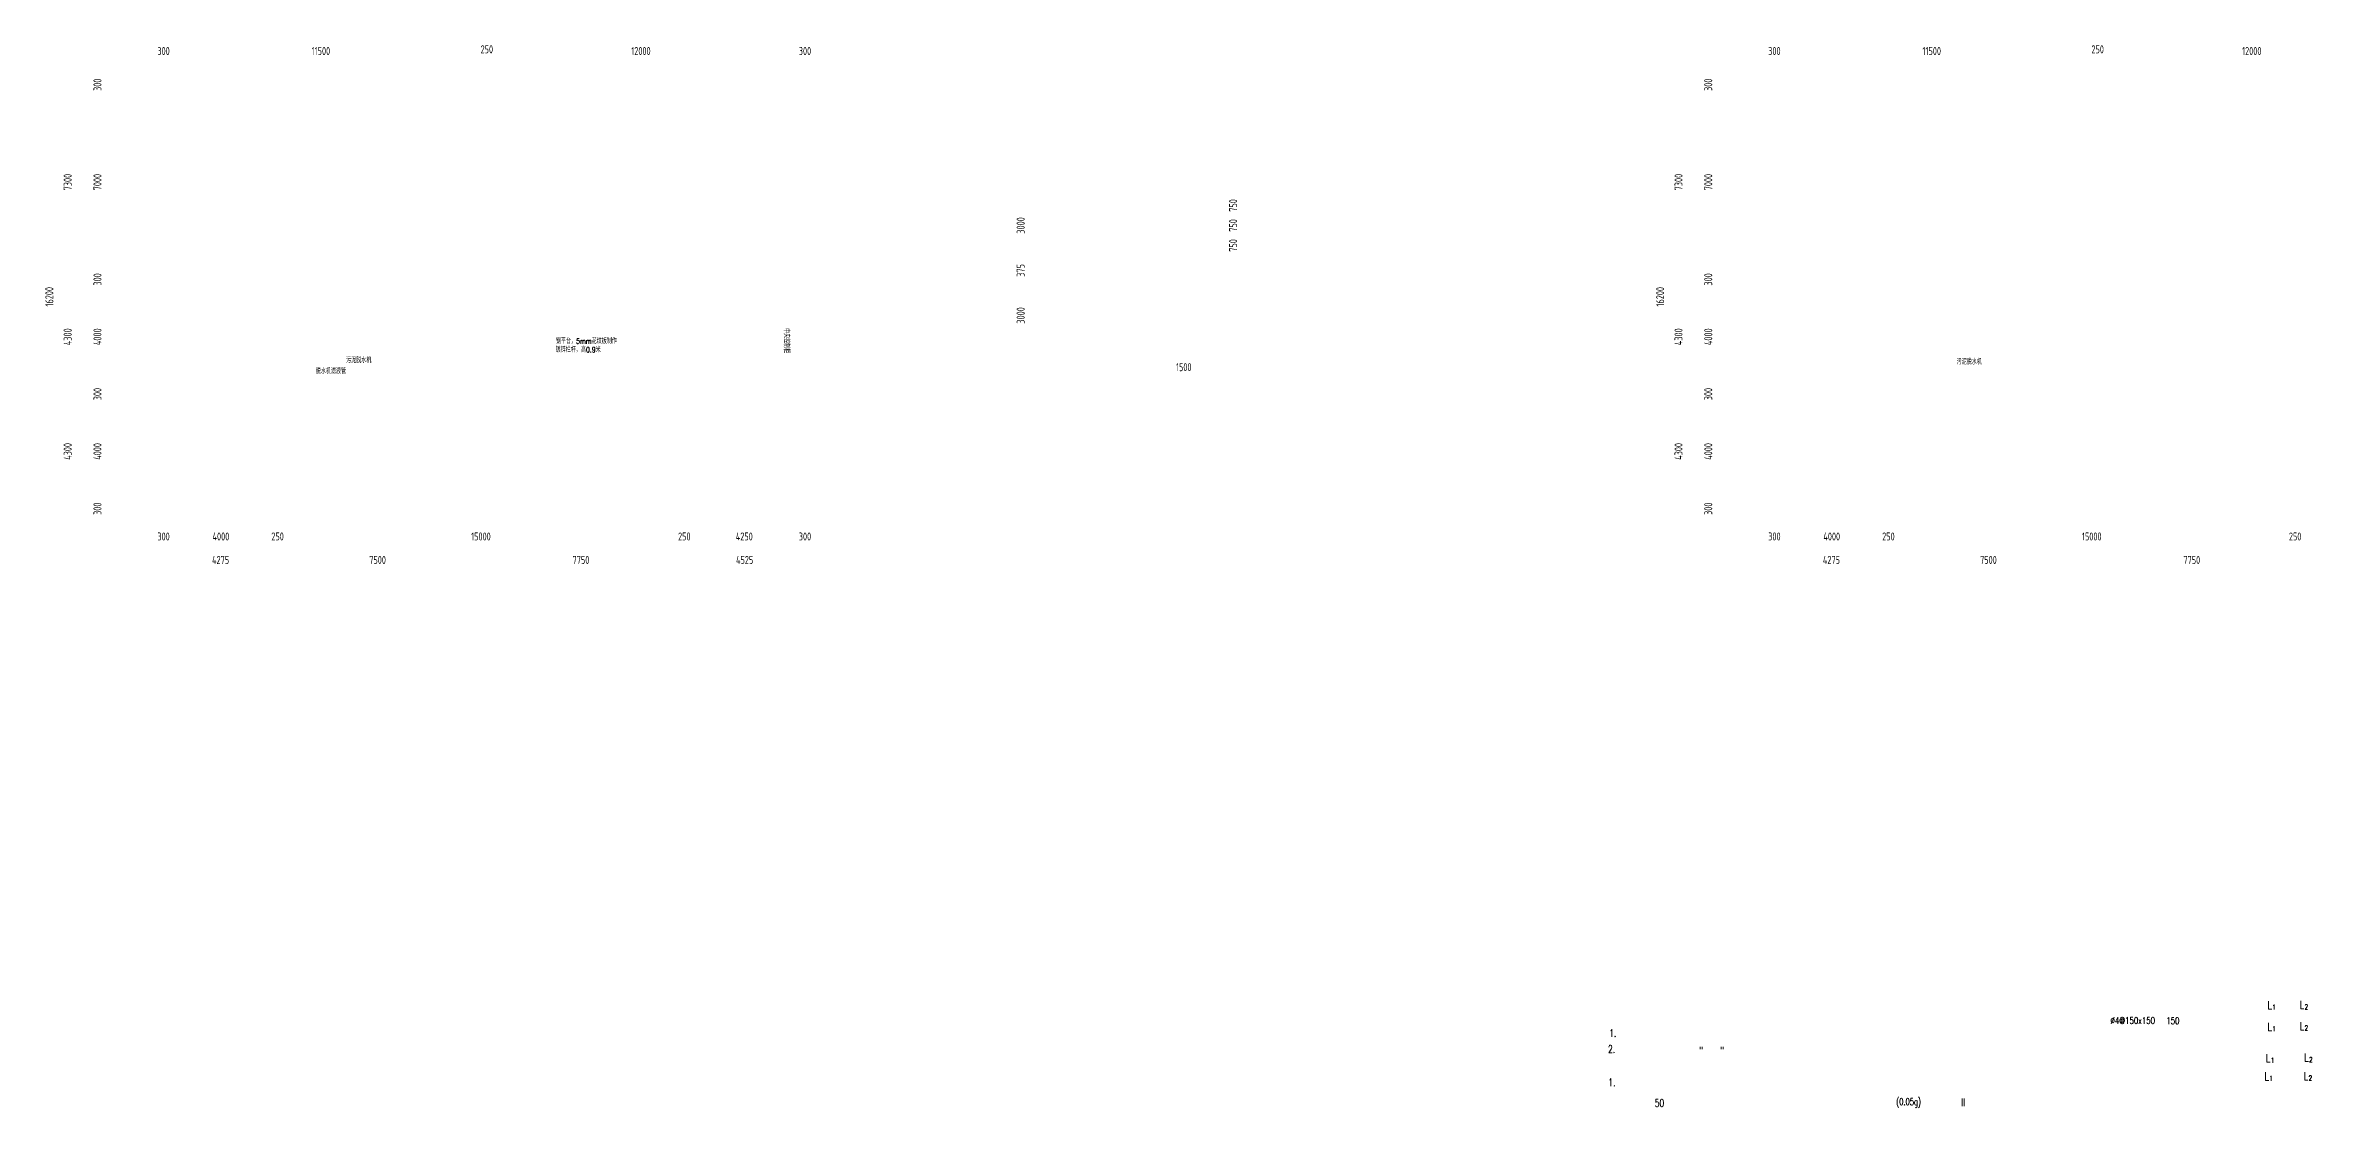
# Model space of a CAD drawing. Extents: x 838828 to 1489448, y 610351 to 848160.
# Drawn here: x 838828 to 923807, y 750872 to 790715 of the extents above; entities that cross this region are included whole.
import ezdxf

# ---------------------------------------------------------------- set-up
doc = ezdxf.new("R2010")
doc.units = 0
doc.header["$LTSCALE"] = 1000
doc.header["$MEASUREMENT"] = 0
for name, color, linetype, lineweight in [('HATCH', 8, 'CONTINUOUS', 13), ('图层1', 7, 'CONTINUOUS', 13), ('标注', 8, 'CONTINUOUS', 13)]:
    doc.layers.add(name, color=color, linetype=linetype, lineweight=lineweight)
doc.layers.add('我的标注', color=8, linetype='CONTINUOUS')
doc.styles.add('BZ', font='simplex.shx', dxfattribs={"width": 0.8, "bigfont": 'hztxt.shx'})
doc.styles.add('HZC', font='COMPLEX', dxfattribs={"width": 0.75, "bigfont": 'HZTXT'})
doc.styles.add('HZS', font='SIMPLEX', dxfattribs={"width": 0.75, "bigfont": 'HZTXT'})
doc.styles.add('SIM', font='SIMPLEX', dxfattribs={"width": 0.75, "bigfont": 'HZTXT'})
doc.styles.add('TSSD_DIMENSION', font='tssdeng.shx', dxfattribs={"width": 0.7, "bigfont": 'tssdchn.shx'})
doc.styles.add('TXT1', font='txt.shx', dxfattribs={"width": 0.75, "bigfont": 'hztxt.shx'})

msp = doc.modelspace()

# ---------------------------------------------------------------- texts
at = {"layer": 'HATCH', "style": 'SIM', "width": 0.75}
msp.add_text('150', height=254.2, dxfattribs=at).set_placement((918357, 754005))
at = {"layer": 'HATCH', "color": 7, "ltscale": 0.001, "char_height": 300, "attachment_point": 5, "rotation": 90, "style": 'TSSD_DIMENSION'}
for s, insert in [('\\A1;750', (883366, 784709)), ('\\A1;3000', (875400, 783959)), ('\\A1;750', (883366, 783959)), ('\\A1;750', (883366, 783209)), ('\\A1;375', (875400, 782271)), ('\\A1;3000', (875400, 780584))]:
    msp.add_mtext(s, dxfattribs=dict(at, insert=insert))
at = {"layer": 'HATCH', "color": 7, "ltscale": 0.001, "insert": (881515, 778644), "char_height": 300, "attachment_point": 5, "style": 'TSSD_DIMENSION'}
msp.add_mtext('\\A1;1500', dxfattribs=at)
at = {"layer": '图层1', "style": 'BZ', "width": 0.7}
for s, p in [('镀锌栏杆，高0.9米', (857964, 779200)), ('钢平台，5mm花纹板制作', (857973, 779525)), ('脱水机滤液管', (848970, 778396)), ('污泥脱水机', (850108, 778803)), ('污泥脱水机', (910494, 778747))]:
    msp.add_text(s, height=200, dxfattribs=at).set_placement(p)
msp.add_text('中央控制柜', height=200, rotation=270, dxfattribs=at).set_placement((866521, 780112))
at = {"layer": '我的标注'}
for s, height, style, width, p in [('L', 301, 'HZS', 0.75, (922153, 754565)), ('1', 188, 'HZS', 0.75, (922327, 754549)), ('L', 301, 'HZS', 0.75, (923362, 754573)), ('2', 188, 'HZS', 0.75, (923536, 754557)), ('1.', 282.5, 'HZS', 0.75, (897465, 753530)), ('%%c4@150x150', 254.21, 'TXT1', 0.75, (916266, 754012)), ('L', 301, 'HZS', 0.75, (922153, 753758)), ('1', 188, 'HZS', 0.75, (922327, 753741)), ('L', 301, 'HZS', 0.75, (923362, 753782)), ('2', 188, 'HZS', 0.75, (923536, 753766)), ('2.', 282.5, 'HZS', 0.75, (897422, 752929)), ('"    "', 282.5, 'HZS', 0.75, (900838, 752876)), ('L', 301, 'HZS', 0.75, (922042, 751897)), ('L', 301, 'HZS', 0.75, (922093, 752573)), ('1', 188, 'HZS', 0.75, (922216, 751881)), ('1', 188, 'HZS', 0.75, (922267, 752557)), ('L', 301, 'HZS', 0.75, (923512, 751905)), ('L', 301, 'HZS', 0.75, (923530, 752598)), ('2', 188, 'HZS', 0.75, (923686, 751888)), ('2', 188, 'HZS', 0.75, (923704, 752581)), ('1.', 282.5, 'HZS', 0.75, (897434, 751681)), ('(0.05g)', 263.6, 'HZS', 0.7, (908231, 750960)), ('I', 282, 'HZC', 0.85, (910655, 750933)), ('I', 282, 'HZC', 0.85, (910735, 750933)), ('50', 294.2, 'HZS', 0.7, (899175, 750899))]:
    msp.add_text(s, height=height, dxfattribs=dict(at, style=style, width=width)).set_placement(p)
at = {"layer": '标注', "color": 7, "ltscale": 0.001, "char_height": 300, "attachment_point": 5, "style": 'TSSD_DIMENSION'}
for s, insert in [('\\A1;300', (843262, 790501)), ('\\A1;11500', (849162, 790501)), ('\\A1;250', (855383, 790565)), ('\\A1;12000', (861162, 790501)), ('\\A1;300', (867312, 790501)), ('\\A1;300', (903662, 790501)), ('\\A1;11500', (909562, 790501)), ('\\A1;250', (915783, 790565)), ('\\A1;12000', (921562, 790501)), ('\\A1;300', (843262, 772294)), ('\\A1;4000', (845412, 772294)), ('\\A1;250', (847537, 772294)), ('\\A1;15000', (855162, 772294)), ('\\A1;250', (862787, 772294)), ('\\A1;4250', (865037, 772294)), ('\\A1;300', (867312, 772294)), ('\\A1;300', (903662, 772294)), ('\\A1;4000', (905812, 772294)), ('\\A1;250', (907937, 772294)), ('\\A1;15000', (915562, 772294)), ('\\A1;250', (923187, 772294)), ('\\A1;4275', (845400, 771415)), ('\\A1;7500', (851287, 771415)), ('\\A1;7750', (858912, 771415)), ('\\A1;4525', (865050, 771415)), ('\\A1;4275', (905800, 771415)), ('\\A1;7500', (911687, 771415)), ('\\A1;7750', (919312, 771415))]:
    msp.add_mtext(s, dxfattribs=dict(at, insert=insert))
at = {"layer": '标注', "color": 7, "ltscale": 0.001, "char_height": 300, "attachment_point": 5, "rotation": 90, "style": 'TSSD_DIMENSION'}
for s, insert in [('\\A1;300', (840782, 789235)), ('\\A1;300', (901182, 789235)), ('\\A1;7300', (839666, 785585)), ('\\A1;7000', (840782, 785585)), ('\\A1;7300', (900066, 785585)), ('\\A1;7000', (901182, 785585)), ('\\A1;300', (840782, 781935)), ('\\A1;300', (901182, 781935)), ('\\A1;16200', (838978, 781285)), ('\\A1;16200', (899378, 781285)), ('\\A1;4300', (839666, 779785)), ('\\A1;4000', (840782, 779785)), ('\\A1;4300', (900066, 779785)), ('\\A1;4000', (901182, 779785)), ('\\A1;300', (840782, 777635)), ('\\A1;300', (901182, 777635)), ('\\A1;4300', (839666, 775485)), ('\\A1;4000', (840782, 775485)), ('\\A1;4300', (900066, 775485)), ('\\A1;4000', (901182, 775485)), ('\\A1;300', (840782, 773335)), ('\\A1;300', (901182, 773335))]:
    msp.add_mtext(s, dxfattribs=dict(at, insert=insert))

doc.saveas('drawing.dxf')
